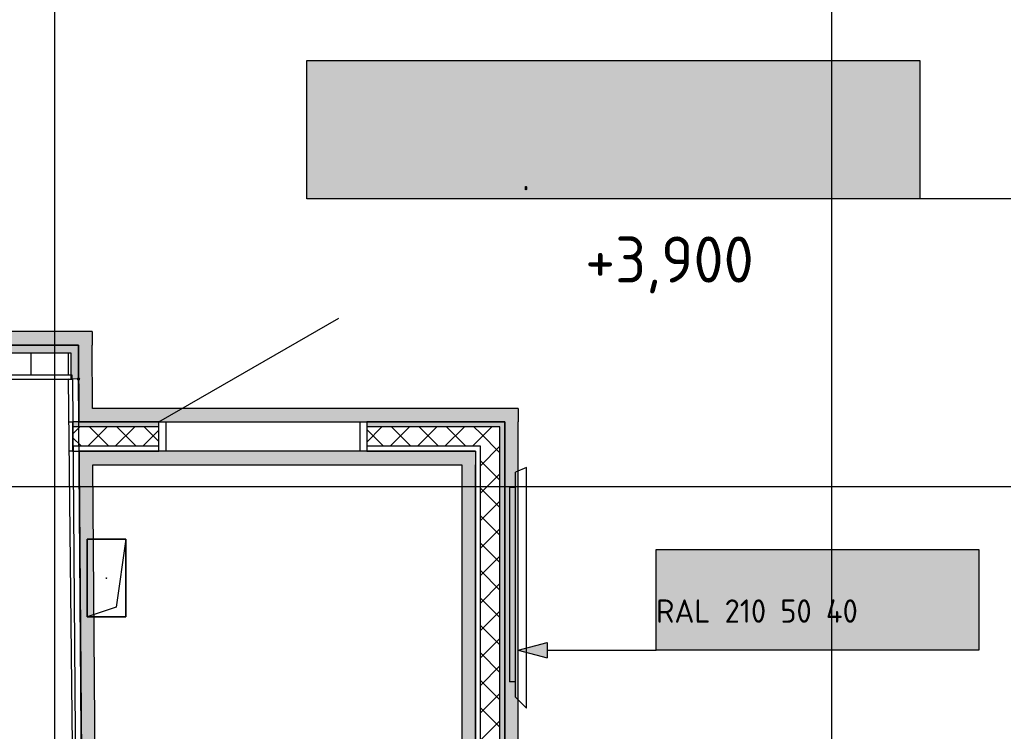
# Model space of a CAD drawing. Header units: millimetres. Extents: x 0 to 1189, y 0 to 841.
# Drawn here: x 720.4 to 771, y 358.3 to 394.9 of the extents above; entities that cross this region are included whole.
import ezdxf

# ---------------------------------------------------------------- set-up
doc = ezdxf.new("R2010")
doc.units = ezdxf.units.MM

msp = doc.modelspace()

# ---------------------------------------------------------------- hatches: boundary and pattern name
at = {"true_color": 0xffffff}
h = msp.add_hatch(color=7, dxfattribs=at)
h.dxf.hatch_style = 2
h.paths.add_polyline_path([(735.148123, 392.803371), (766.691171, 392.803371), (766.691171, 385.68536), (735.148123, 385.68536)])
at = {"true_color": 0x0077b0}
h = msp.add_hatch(color=144, dxfattribs=at)
h.dxf.hatch_style = 2
h.paths.add_polyline_path([(760.934929, 392.820722), (761.945307, 392.820722), (762.019032, 392.79516), (762.043975, 392.718747), (762.043975, 390.901391), (762.019032, 390.826632), (761.945307, 390.802723), (761.868895, 390.826632), (761.843332, 390.901391), (761.843332, 392.617324), (761.036353, 392.617324), (761.036353, 390.901391), (761.011066, 390.826632), (760.934929, 390.802723), (760.858793, 390.826632), (760.833506, 390.901391), (760.833506, 392.718747), (760.858793, 392.79516)])
h = msp.add_hatch(color=144, dxfattribs=at)
h.dxf.hatch_style = 2
h.paths.add_polyline_path([(762.44881, 390.901391), (762.44881, 392.718747), (762.474097, 392.79516), (762.550234, 392.820722), (762.62637, 392.79516), (762.651657, 392.718747), (762.651657, 392.013192), (763.458637, 392.013192), (763.458637, 392.718747), (763.484199, 392.79516), (763.560611, 392.820722), (763.634336, 392.79516), (763.659279, 392.718747), (763.659279, 390.901391), (763.634336, 390.826632), (763.560611, 390.802723), (763.484199, 390.826632), (763.458637, 390.901391), (763.458637, 391.810345), (762.651657, 391.810345), (762.651657, 390.901391), (762.62637, 390.826632), (762.550234, 390.802723), (762.474097, 390.826632)])
h = msp.add_hatch(color=144, dxfattribs=at)
h.dxf.hatch_style = 2
h.paths.add_polyline_path([(766.271595, 392.622836), (765.687307, 392.622836), (765.687307, 392.510388), (765.662709, 392.436387), (765.591396, 392.411169), (765.512848, 392.436732), (765.487216, 392.513144), (765.489972, 392.724811), (765.515259, 392.800947), (765.591396, 392.826234), (766.398926, 392.826234), (766.472789, 392.801292), (766.50035, 392.727567), (766.494838, 392.702211), (766.091348, 390.884303), (766.059033, 390.825874), (765.994885, 390.805479), (765.918955, 390.830973), (765.893462, 390.906903), (765.893462, 390.929503)])
h = msp.add_hatch(color=144, dxfattribs=at)
h.dxf.hatch_style = 2
h.paths.add_polyline_path([(764.972517, 391.30488), (764.165538, 391.30488), (764.089402, 391.330443), (764.064115, 391.406855), (764.089402, 391.482992), (764.165538, 391.508279), (764.972517, 391.508279), (765.048654, 391.482992), (765.073941, 391.406855), (765.048654, 391.330443)])
h = msp.add_hatch(color=144, dxfattribs=at)
h.paths.add_polyline_path([(753.877487, 389.827838), (753.877487, 388.616818), (753.847997, 388.460135), (753.758976, 388.329084), (753.628269, 388.241647), (753.473997, 388.213329), (753.27115, 388.213329), (753.114812, 388.241647), (752.986172, 388.329084), (752.897151, 388.460135), (752.867661, 388.616818), (752.867661, 389.22095), (752.897151, 389.377633), (752.986172, 389.508684), (753.115845, 389.595087), (753.27115, 389.62444), (753.67464, 389.62444), (753.67464, 389.827838), (753.660101, 389.905973), (753.617865, 389.971705), (753.552546, 390.01346), (753.473997, 390.027929), (753.169175, 390.027929), (753.095657, 390.053423), (753.070508, 390.129353), (753.095657, 390.205765), (753.169175, 390.231328), (753.473997, 390.231328), (753.630336, 390.201631), (753.758976, 390.112816), (753.847997, 389.98397)])
h.paths.add_polyline_path([(753.67464, 388.616818), (753.67464, 389.421041), (753.27115, 389.421041), (753.192602, 389.406779), (753.127283, 389.364817), (753.085046, 389.299085), (753.070508, 389.22095), (753.070508, 388.616818), (753.085391, 388.539717), (753.130039, 388.472951), (753.195014, 388.428578), (753.27115, 388.413971), (753.473997, 388.413971), (753.551167, 388.428578), (753.615108, 388.472951), (753.659757, 388.538683)])
h = msp.add_hatch(color=144, dxfattribs=at)
h.paths.add_polyline_path([(742.393772, 388.715486), (742.393772, 389.119526), (742.402806, 389.221165), (742.430083, 389.314588), (742.47586, 389.400052), (742.540395, 389.477816), (742.618159, 389.542352), (742.703623, 389.588128), (742.797046, 389.615405), (742.898685, 389.62444), (743.093746, 389.588473), (743.256975, 389.480573), (743.32151, 389.402765), (743.367287, 389.316999), (743.394563, 389.222759), (743.403598, 389.119526), (743.403598, 388.715486), (743.394133, 388.61544), (743.365909, 388.522836), (743.319185, 388.437673), (743.254219, 388.359952), (743.17766, 388.295417), (743.092368, 388.24964), (742.999118, 388.222363), (742.898685, 388.213329), (742.797046, 388.222363), (742.703623, 388.24964), (742.618159, 388.295417), (742.540395, 388.359952), (742.47586, 388.437673), (742.430083, 388.522836), (742.402806, 388.61544)])
h.paths.add_polyline_path([(743.200751, 388.718242), (743.200751, 389.122283), (743.179253, 389.237762), (743.113108, 389.336705), (743.015611, 389.402369), (742.898685, 389.423797), (742.781758, 389.402369), (742.684262, 389.336705), (742.618116, 389.237762), (742.596619, 389.122283), (742.596619, 388.718242), (742.618116, 388.600695), (742.684262, 388.503819), (742.781758, 388.436777), (742.898685, 388.413971), (743.015611, 388.436777), (743.113108, 388.503819), (743.179253, 388.601729)])
h = msp.add_hatch(color=144, dxfattribs=at)
h.dxf.hatch_style = 2
h.paths.add_polyline_path([(743.909498, 389.62444), (744.817901, 389.62444), (744.973275, 389.595087), (745.10343, 389.508684), (745.192245, 389.377633), (745.221942, 389.22095), (745.221942, 388.311996), (745.196379, 388.237238), (745.119967, 388.213329), (745.04383, 388.237238), (745.018543, 388.311996), (745.018543, 389.22095), (745.004074, 389.299085), (744.962319, 389.364817), (744.896518, 389.407812), (744.817901, 389.421041), (744.615054, 389.421041), (744.615054, 388.311996), (744.58956, 388.237238), (744.51363, 388.213329), (744.439629, 388.237238), (744.414411, 388.311996), (744.414411, 389.421041), (744.010922, 389.421041), (744.010922, 388.311996), (743.985635, 388.237238), (743.909498, 388.213329), (743.833362, 388.237238), (743.808075, 388.311996), (743.808075, 389.525772), (743.833362, 389.599497)])
h = msp.add_hatch(color=144, dxfattribs=at)
h.dxf.hatch_style = 2
h.paths.add_polyline_path([(746.317657, 388.311996), (746.317657, 389.525772), (746.342944, 389.599497), (746.41908, 389.62444), (746.923994, 389.62444), (747.078265, 389.595087), (747.208972, 389.508684), (747.297993, 389.377633), (747.327483, 389.22095), (747.327483, 388.311996), (747.302196, 388.237238), (747.226059, 388.213329), (747.149923, 388.237238), (747.124636, 388.311996), (747.124636, 389.22095), (747.110098, 389.299085), (747.067861, 389.364817), (747.002542, 389.407812), (746.923994, 389.421041), (746.520504, 389.421041), (746.520504, 388.311996), (746.495217, 388.237238), (746.41908, 388.213329), (746.342944, 388.237238)])
h = msp.add_hatch(color=144, dxfattribs=at)
h.paths.add_polyline_path([(747.73196, 388.715486), (747.73196, 389.119526), (747.740994, 389.221165), (747.768271, 389.314588), (747.814048, 389.400052), (747.878583, 389.477816), (747.956347, 389.542352), (748.041812, 389.588128), (748.135234, 389.615405), (748.236873, 389.62444), (748.431934, 389.588473), (748.595163, 389.480573), (748.659698, 389.402765), (748.705475, 389.316999), (748.732751, 389.222759), (748.741786, 389.119526), (748.741786, 388.715486), (748.732321, 388.61544), (748.704097, 388.522836), (748.657373, 388.437673), (748.592407, 388.359952), (748.515848, 388.295417), (748.430556, 388.24964), (748.337306, 388.222363), (748.236873, 388.213329), (748.135234, 388.222363), (748.041812, 388.24964), (747.956347, 388.295417), (747.878583, 388.359952), (747.814048, 388.437673), (747.768271, 388.522836), (747.740994, 388.61544)])
h.paths.add_polyline_path([(748.538939, 388.718242), (748.538939, 389.122283), (748.517441, 389.237762), (748.451296, 389.336705), (748.353799, 389.402369), (748.236873, 389.423797), (748.119946, 389.402369), (748.02245, 389.336705), (747.956304, 389.237762), (747.934807, 389.122283), (747.934807, 388.718242), (747.956304, 388.600695), (748.02245, 388.503819), (748.119946, 388.436777), (748.236873, 388.413971), (748.353799, 388.436777), (748.451296, 388.503819), (748.517441, 388.601729)])
h = msp.add_hatch(color=144, dxfattribs=at)
h.dxf.hatch_style = 2
h.paths.add_polyline_path([(749.651176, 389.62444), (750.054665, 389.62444), (750.130802, 389.599497), (750.156089, 389.525772), (750.156089, 388.311996), (750.130802, 388.237238), (750.054665, 388.213329), (749.978529, 388.237238), (749.953242, 388.311996), (749.953242, 389.421041), (749.721731, 389.421041), (749.340842, 388.281128), (749.306873, 388.230278), (749.247686, 388.213329), (749.17155, 388.238616), (749.146263, 388.314752), (749.151775, 388.346171), (749.549752, 389.54286), (749.589922, 389.604734)])
h = msp.add_hatch(color=144, dxfattribs=at)
h.paths.add_polyline_path([(751.367545, 389.421041), (750.964055, 389.421041), (750.885507, 389.406779), (750.820188, 389.364817), (750.777951, 389.299085), (750.763413, 389.22095), (750.763413, 388.616818), (750.778296, 388.539717), (750.822944, 388.472951), (750.887919, 388.428578), (750.964055, 388.413971), (751.166902, 388.413971), (751.244073, 388.428578), (751.308014, 388.472951), (751.352662, 388.538683), (751.367545, 388.616818)])
h.paths.add_polyline_path([(751.771034, 388.311996), (751.746092, 388.237238), (751.672367, 388.213329), (751.542762, 388.23896), (751.440856, 388.317508), (751.315662, 388.23896), (751.166902, 388.213329), (750.964055, 388.213329), (750.807717, 388.241647), (750.679077, 388.329084), (750.590056, 388.459102), (750.560566, 388.616818), (750.560566, 389.22095), (750.590056, 389.377633), (750.679077, 389.508684), (750.807717, 389.595087), (750.964055, 389.62444), (751.468968, 389.62444), (751.545105, 389.599497), (751.570392, 389.525772), (751.570392, 388.515395), (751.595955, 388.439258), (751.672367, 388.413971), (751.746092, 388.388408)])
h = msp.add_hatch(color=144, dxfattribs=at)
h.paths.add_polyline_path([(754.281964, 388.715486), (754.281964, 389.119526), (754.290998, 389.221165), (754.318275, 389.314588), (754.364052, 389.400052), (754.428587, 389.477816), (754.506351, 389.542352), (754.591815, 389.588128), (754.685238, 389.615405), (754.786877, 389.62444), (754.981938, 389.588473), (755.145167, 389.480573), (755.209702, 389.402765), (755.255479, 389.316999), (755.282755, 389.222759), (755.29179, 389.119526), (755.29179, 388.715486), (755.282325, 388.61544), (755.254101, 388.522836), (755.207376, 388.437673), (755.142411, 388.359952), (755.065852, 388.295417), (754.98056, 388.24964), (754.88731, 388.222363), (754.786877, 388.213329), (754.685238, 388.222363), (754.591815, 388.24964), (754.506351, 388.295417), (754.428587, 388.359952), (754.364052, 388.437673), (754.318275, 388.522836), (754.290998, 388.61544)])
h.paths.add_polyline_path([(755.088943, 388.718242), (755.088943, 389.122283), (755.067445, 389.237762), (755.001299, 389.336705), (754.903803, 389.402369), (754.786877, 389.423797), (754.66995, 389.402369), (754.572454, 389.336705), (754.506308, 389.237762), (754.484811, 389.122283), (754.484811, 388.718242), (754.506308, 388.600695), (754.572454, 388.503819), (754.66995, 388.436777), (754.786877, 388.413971), (754.903803, 388.436777), (755.001299, 388.503819), (755.067445, 388.601729)])
h = msp.add_hatch(color=144, dxfattribs=at)
h.dxf.hatch_style = 2
h.paths.add_polyline_path([(756.387515, 388.311996), (756.387515, 389.525772), (756.412802, 389.599497), (756.488939, 389.62444), (756.993852, 389.62444), (757.148124, 389.595087), (757.278831, 389.508684), (757.367852, 389.377633), (757.397342, 389.22095), (757.397342, 388.311996), (757.372055, 388.237238), (757.295918, 388.213329), (757.219782, 388.237238), (757.194495, 388.311996), (757.194495, 389.22095), (757.179956, 389.299085), (757.137719, 389.364817), (757.0724, 389.407812), (756.993852, 389.421041), (756.590363, 389.421041), (756.590363, 388.311996), (756.565076, 388.237238), (756.488939, 388.213329), (756.412802, 388.237238)])
h = msp.add_hatch(color=144, dxfattribs=at)
h.paths.add_polyline_path([(757.801818, 388.715486), (757.801818, 389.119526), (757.810853, 389.221165), (757.83813, 389.314588), (757.883906, 389.400052), (757.948442, 389.477816), (758.026206, 389.542352), (758.11167, 389.588128), (758.205093, 389.615405), (758.306732, 389.62444), (758.501793, 389.588473), (758.665022, 389.480573), (758.729557, 389.402765), (758.775334, 389.316999), (758.80261, 389.222759), (758.811645, 389.119526), (758.811645, 388.715486), (758.802179, 388.61544), (758.773955, 388.522836), (758.727231, 388.437673), (758.662265, 388.359952), (758.585707, 388.295417), (758.500415, 388.24964), (758.407165, 388.222363), (758.306732, 388.213329), (758.205093, 388.222363), (758.11167, 388.24964), (758.026206, 388.295417), (757.948442, 388.359952), (757.883906, 388.437673), (757.83813, 388.522836), (757.810853, 388.61544)])
h.paths.add_polyline_path([(758.608798, 388.718242), (758.608798, 389.122283), (758.5873, 389.237762), (758.521154, 389.336705), (758.423658, 389.402369), (758.306732, 389.423797), (758.189805, 389.402369), (758.092309, 389.336705), (758.026163, 389.237762), (758.004666, 389.122283), (758.004666, 388.718242), (758.026163, 388.600695), (758.092309, 388.503819), (758.189805, 388.436777), (758.306732, 388.413971), (758.423658, 388.436777), (758.521154, 388.503819), (758.5873, 388.601729)])
h = msp.add_hatch(color=144, dxfattribs=at)
h.dxf.hatch_style = 2
h.paths.add_polyline_path([(759.317545, 389.62444), (760.225948, 389.62444), (760.381322, 389.595087), (760.511477, 389.508684), (760.600292, 389.377633), (760.629989, 389.22095), (760.629989, 388.311996), (760.604426, 388.237238), (760.528014, 388.213329), (760.451877, 388.237238), (760.42659, 388.311996), (760.42659, 389.22095), (760.412121, 389.299085), (760.370366, 389.364817), (760.304565, 389.407812), (760.225948, 389.421041), (760.023101, 389.421041), (760.023101, 388.311996), (759.997607, 388.237238), (759.921677, 388.213329), (759.847676, 388.237238), (759.822458, 388.311996), (759.822458, 389.421041), (759.418969, 389.421041), (759.418969, 388.311996), (759.393682, 388.237238), (759.317545, 388.213329), (759.241408, 388.237238), (759.216121, 388.311996), (759.216121, 389.525772), (759.241408, 389.599497)])
h = msp.add_hatch(color=144, dxfattribs=at)
h.paths.add_polyline_path([(761.03419, 388.715486), (761.03419, 389.119526), (761.043225, 389.221165), (761.070501, 389.314588), (761.116278, 389.400052), (761.180813, 389.477816), (761.258578, 389.542352), (761.344042, 389.588128), (761.437464, 389.615405), (761.539103, 389.62444), (761.734165, 389.588473), (761.897393, 389.480573), (761.961929, 389.402765), (762.007705, 389.316999), (762.034982, 389.222759), (762.044017, 389.119526), (762.044017, 388.715486), (762.034551, 388.61544), (762.006327, 388.522836), (761.959603, 388.437673), (761.894637, 388.359952), (761.818079, 388.295417), (761.732787, 388.24964), (761.639537, 388.222363), (761.539103, 388.213329), (761.437464, 388.222363), (761.344042, 388.24964), (761.258578, 388.295417), (761.180813, 388.359952), (761.116278, 388.437673), (761.070501, 388.522836), (761.043225, 388.61544)])
h.paths.add_polyline_path([(761.841169, 388.718242), (761.841169, 389.122283), (761.819672, 389.237762), (761.753526, 389.336705), (761.65603, 389.402369), (761.539103, 389.423797), (761.422177, 389.402369), (761.324681, 389.336705), (761.258535, 389.237762), (761.237037, 389.122283), (761.237037, 388.718242), (761.258535, 388.600695), (761.324681, 388.503819), (761.422177, 388.436777), (761.539103, 388.413971), (761.65603, 388.436777), (761.753526, 388.503819), (761.819672, 388.601729)])
h = msp.add_hatch(color=144, dxfattribs=at)
h.dxf.hatch_style = 2
h.paths.add_polyline_path([(762.953406, 389.62444), (763.356896, 389.62444), (763.433033, 389.599497), (763.45832, 389.525772), (763.45832, 388.311996), (763.433033, 388.237238), (763.356896, 388.213329), (763.280759, 388.237238), (763.255472, 388.311996), (763.255472, 389.421041), (763.023962, 389.421041), (762.643072, 388.281128), (762.609104, 388.230278), (762.549917, 388.213329), (762.47378, 388.238616), (762.448493, 388.314752), (762.454005, 388.346171), (762.851983, 389.54286), (762.892153, 389.604734)])
h = msp.add_hatch(color=144, dxfattribs=at)
h.dxf.hatch_style = 2
h.paths.add_polyline_path([(764.065643, 388.961328), (764.700643, 389.596328), (764.731787, 389.617825), (764.771199, 389.62444), (764.847336, 389.599497), (764.872623, 389.525772), (764.841754, 389.455217), (764.398577, 389.009283), (764.85333, 388.371527), (764.872623, 388.311996), (764.847336, 388.237238), (764.771199, 388.213329), (764.722623, 388.224008), (764.686863, 388.255772), (764.251954, 388.865416), (764.065643, 388.676349), (764.065643, 388.311996), (764.040356, 388.237238), (763.96422, 388.213329), (763.888083, 388.237238), (763.862796, 388.311996), (763.862796, 389.525772), (763.888083, 389.599497), (763.96422, 389.62444), (764.040356, 389.599497), (764.065643, 389.525772)])
h = msp.add_hatch(color=144, dxfattribs=at)
h.paths.add_polyline_path([(766.084078, 389.421041), (765.680589, 389.421041), (765.60204, 389.406779), (765.536721, 389.364817), (765.494485, 389.299085), (765.479946, 389.22095), (765.479946, 388.616818), (765.494829, 388.539717), (765.539478, 388.472951), (765.604452, 388.428578), (765.680589, 388.413971), (765.883436, 388.413971), (765.960606, 388.428578), (766.024547, 388.472951), (766.069195, 388.538683), (766.084078, 388.616818)])
h.paths.add_polyline_path([(766.487568, 388.311996), (766.462625, 388.237238), (766.3889, 388.213329), (766.259296, 388.23896), (766.15739, 388.317508), (766.032195, 388.23896), (765.883436, 388.213329), (765.680589, 388.213329), (765.52425, 388.241647), (765.39561, 388.329084), (765.306589, 388.459102), (765.277099, 388.616818), (765.277099, 389.22095), (765.306589, 389.377633), (765.39561, 389.508684), (765.52425, 389.595087), (765.680589, 389.62444), (766.185502, 389.62444), (766.261638, 389.599497), (766.286925, 389.525772), (766.286925, 388.515395), (766.312488, 388.439258), (766.3889, 388.413971), (766.462625, 388.388408)])
h = msp.add_hatch(color=144, dxfattribs=at)
h.paths.add_polyline_path([(738.633238, 387.10935), (738.725084, 387.164472), (738.809075, 387.183213), (738.85462, 387.197062), (738.895616, 387.23613), (738.926071, 387.285739), (738.935855, 387.335348), (738.924762, 387.394328), (738.891758, 387.443387), (738.842493, 387.47577), (738.783719, 387.48583), (738.724946, 387.474944), (738.675681, 387.443387), (738.644124, 387.394328), (738.633238, 387.335348)])
h.paths.add_polyline_path([(739.010269, 387.153447), (739.103907, 387.096328), (739.177287, 387.01399), (739.222969, 386.91422), (739.238472, 386.806182), (739.238472, 386.501911), (739.210222, 386.356321), (739.126575, 386.235123), (739.004963, 386.152096), (738.859787, 386.12488), (738.713508, 386.152096), (738.590794, 386.235123), (738.50825, 386.357148), (738.481102, 386.501911), (738.481102, 387.335348), (738.503151, 387.453102), (738.569848, 387.551425), (738.667069, 387.616468), (738.783719, 387.638517), (738.90099, 387.616193), (738.999245, 387.54922), (739.064288, 387.452826), (739.086337, 387.335348), (739.06732, 387.232616)])
h.paths.add_polyline_path([(739.086337, 386.503565), (739.086337, 386.806182), (739.070076, 386.893274), (739.020742, 386.967137), (738.947293, 387.016677), (738.859787, 387.032731), (738.772282, 387.016677), (738.698832, 386.967137), (738.649499, 386.893274), (738.633238, 386.806182), (738.633238, 386.503565), (738.649499, 386.415301), (738.698832, 386.343161), (738.772282, 386.292518), (738.859787, 386.275361), (738.947293, 386.292518), (739.020742, 386.343161), (739.070076, 386.416128)])
h = msp.add_hatch(color=144, dxfattribs=at)
h.paths.add_polyline_path([(753.445618, 387.10935), (753.537465, 387.164472), (753.621456, 387.183213), (753.667, 387.197062), (753.707997, 387.23613), (753.738451, 387.285739), (753.748235, 387.335348), (753.737142, 387.394328), (753.704138, 387.443387), (753.654873, 387.47577), (753.5961, 387.48583), (753.537327, 387.474944), (753.488062, 387.443387), (753.456505, 387.394328), (753.445618, 387.335348)])
h.paths.add_polyline_path([(753.82265, 387.153447), (753.916287, 387.096328), (753.989668, 387.01399), (754.03535, 386.91422), (754.050853, 386.806182), (754.050853, 386.501911), (754.022603, 386.356321), (753.938956, 386.235123), (753.817344, 386.152096), (753.672168, 386.12488), (753.525889, 386.152096), (753.403175, 386.235123), (753.32063, 386.357148), (753.293483, 386.501911), (753.293483, 387.335348), (753.315531, 387.453102), (753.382229, 387.551425), (753.479449, 387.616468), (753.5961, 387.638517), (753.713371, 387.616193), (753.811625, 387.54922), (753.876669, 387.452826), (753.898717, 387.335348), (753.8797, 387.232616)])
h.paths.add_polyline_path([(753.898717, 386.503565), (753.898717, 386.806182), (753.882456, 386.893274), (753.833123, 386.967137), (753.759673, 387.016677), (753.672168, 387.032731), (753.584662, 387.016677), (753.511213, 386.967137), (753.461879, 386.893274), (753.445618, 386.806182), (753.445618, 386.503565), (753.461879, 386.415301), (753.511213, 386.343161), (753.584662, 386.292518), (753.672168, 386.275361), (753.759673, 386.292518), (753.833123, 386.343161), (753.882456, 386.416128)])
h = msp.add_hatch(color=144, dxfattribs=at)
h.dxf.hatch_style = 2
h.paths.add_polyline_path([(735.298624, 386.198742), (735.298624, 387.10935), (735.31764, 387.164472), (735.374691, 387.183213), (735.753376, 387.183213), (735.8692, 387.161233), (735.967248, 387.096672), (736.033945, 386.997936), (736.055993, 386.880596), (736.055993, 386.198742), (736.036976, 386.142794), (735.979926, 386.12488), (735.922875, 386.142794), (735.903858, 386.198742), (735.903858, 386.880596), (735.892971, 386.939369), (735.861414, 386.988634), (735.812149, 387.020811), (735.753376, 387.031078), (735.450759, 387.031078), (735.450759, 386.198742), (735.431742, 386.142794), (735.374691, 386.12488), (735.31764, 386.142794)])
h = msp.add_hatch(color=144, dxfattribs=at)
h.paths.add_polyline_path([(736.35945, 387.10935), (736.378467, 387.164472), (736.435517, 387.183213), (736.814202, 387.183213), (736.931473, 387.161233), (737.028074, 387.096672), (737.094771, 386.997936), (737.11682, 386.880596), (737.11682, 386.427497), (737.094771, 386.310157), (737.028074, 386.21142), (736.931473, 386.146033), (736.814202, 386.12488), (736.511585, 386.12488), (736.511585, 385.74399), (736.492568, 385.688386), (736.435517, 385.669576), (736.378467, 385.688386), (736.35945, 385.74399)])
h.paths.add_polyline_path([(736.511585, 387.031078), (736.511585, 386.275361), (736.814202, 386.275361), (736.871873, 386.286455), (736.920036, 386.319459), (736.953522, 386.368723), (736.964684, 386.427497), (736.964684, 386.880596), (736.953798, 386.939369), (736.922241, 386.988634), (736.872976, 387.020811), (736.814202, 387.031078)])
h = msp.add_hatch(color=144, dxfattribs=at)
h.dxf.hatch_style = 2
h.paths.add_polyline_path([(738.177646, 387.10935), (738.177646, 386.198742), (738.158629, 386.142794), (738.101578, 386.12488), (737.722893, 386.12488), (737.605622, 386.146033), (737.509022, 386.21142), (737.442325, 386.30933), (737.420276, 386.427497), (737.420276, 387.10935), (737.439293, 387.164472), (737.496344, 387.183213), (737.553395, 387.164472), (737.572411, 387.10935), (737.572411, 386.427497), (737.583574, 386.36955), (737.61706, 386.319459), (737.666049, 386.286455), (737.722893, 386.275361), (738.02551, 386.275361), (738.02551, 387.10935), (738.044527, 387.164472), (738.101578, 387.183213), (738.158629, 387.164472)])
h = msp.add_hatch(color=144, dxfattribs=at)
h.paths.add_polyline_path([(739.81037, 386.580183), (739.704675, 386.612223), (739.617996, 386.679402), (739.560945, 386.772144), (739.541928, 386.880596), (739.563977, 386.997936), (739.630674, 387.096672), (739.727275, 387.161233), (739.844546, 387.183213), (740.223231, 387.183213), (740.280281, 387.164472), (740.299298, 387.10935), (740.299298, 386.198742), (740.280281, 386.142794), (740.223231, 386.12488), (740.16618, 386.142794), (740.147163, 386.198742), (740.147163, 386.577979), (739.994476, 386.577979), (739.679181, 386.154645), (739.651896, 386.131701), (739.617996, 386.12488), (739.560945, 386.142794), (739.541928, 386.198742), (739.556811, 386.245596)])
h.paths.add_polyline_path([(739.694064, 386.880596), (739.705226, 386.822649), (739.738712, 386.772558), (739.787702, 386.739071), (739.844546, 386.727909), (740.147163, 386.727909), (740.147163, 387.031078), (739.844546, 387.031078), (739.785772, 387.020191), (739.736507, 386.988634), (739.70495, 386.939369)])
h = msp.add_hatch(color=144, dxfattribs=at)
h.dxf.hatch_style = 2
h.paths.add_polyline_path([(741.131921, 386.427497), (741.122137, 386.49068), (741.091683, 386.53774), (741.002386, 386.577979), (740.905372, 386.577979), (740.852455, 386.60113), (740.829304, 386.654046), (740.852455, 386.709168), (740.926318, 386.732319), (740.949469, 386.732319), (740.974825, 386.730114), (741.042142, 386.741276), (741.091683, 386.774762), (741.122137, 386.822098), (741.131921, 386.880596), (741.121862, 386.939369), (741.089478, 386.988634), (741.040213, 387.020811), (740.98144, 387.031078), (740.905372, 387.031078), (740.835161, 387.021293), (740.75048, 386.992492), (740.681234, 386.963967), (740.65953, 386.954459), (740.619291, 386.982019), (740.602755, 387.034936), (740.634036, 387.092056), (740.727329, 387.142974), (740.822759, 387.173429), (740.905372, 387.183213), (740.98144, 387.183213), (741.098986, 387.161233), (741.197516, 387.096672), (741.262077, 386.997936), (741.284057, 386.880596), (741.258494, 386.744377), (741.180428, 386.654046), (741.258494, 386.563716), (741.284057, 386.427497), (741.262077, 386.310157), (741.197516, 386.21142), (741.098986, 386.146033), (740.98144, 386.12488), (740.905372, 386.12488), (740.820829, 386.134388), (740.725125, 386.162913), (740.63314, 386.214108), (740.602755, 386.273157), (740.619291, 386.326073), (740.661735, 386.353634), (740.685919, 386.344126), (740.752685, 386.3156), (740.835436, 386.285145), (740.905372, 386.275361), (740.98144, 386.275361), (741.040213, 386.286455), (741.089478, 386.319459), (741.121035, 386.368723)])
h = msp.add_hatch(color=144, dxfattribs=at)
h.dxf.hatch_style = 2
h.paths.add_polyline_path([(741.739481, 386.686017), (742.215731, 387.162267), (742.268648, 387.183213), (742.325698, 387.164472), (742.344715, 387.10935), (742.321564, 387.056433), (741.989181, 386.721846), (742.329832, 386.243391), (742.344715, 386.198742), (742.325698, 386.142794), (742.268648, 386.12488), (742.205258, 386.15685), (741.87949, 386.613808), (741.739481, 386.472145), (741.739481, 386.198742), (741.720464, 386.142794), (741.663413, 386.12488), (741.606362, 386.142794), (741.587345, 386.198742), (741.587345, 387.10935), (741.606362, 387.164472), (741.663413, 387.183213), (741.720464, 387.164472), (741.739481, 387.10935)])
h = msp.add_hatch(color=144, dxfattribs=at)
h.dxf.hatch_style = 2
h.paths.add_polyline_path([(743.253406, 385.970539), (743.253406, 386.12488), (742.950789, 386.12488), (742.833518, 386.146033), (742.736917, 386.21142), (742.67022, 386.310157), (742.648172, 386.427497), (742.648172, 387.10935), (742.667189, 387.164472), (742.724239, 387.183213), (742.78129, 387.164472), (742.800307, 387.10935), (742.800307, 386.427497), (742.811469, 386.36955), (742.844956, 386.319459), (742.893945, 386.286455), (742.950789, 386.275361), (743.253406, 386.275361), (743.253406, 387.10935), (743.272423, 387.164472), (743.329474, 387.183213), (743.386525, 387.164472), (743.405541, 387.10935), (743.405541, 385.972744), (743.383768, 385.854991), (743.319001, 385.756668), (743.2224, 385.691624), (743.105129, 385.669576), (742.800307, 385.669576), (742.743256, 385.688662), (742.724239, 385.746195), (742.74739, 385.799111), (742.800307, 385.822262), (743.102924, 385.822262), (743.161698, 385.832322), (743.210963, 385.864706), (743.24252, 385.912042)])
h = msp.add_hatch(color=144, dxfattribs=at)
h.dxf.hatch_style = 2
h.paths.add_polyline_path([(744.378173, 386.880596), (744.378173, 386.427497), (744.389335, 386.36955), (744.422821, 386.319459), (744.47181, 386.286455), (744.528654, 386.275361), (744.755204, 386.275361), (744.812255, 386.256276), (744.831272, 386.198742), (744.812255, 386.142794), (744.755204, 386.12488), (744.528654, 386.12488), (744.411383, 386.146033), (744.314783, 386.21142), (744.248086, 386.30933), (744.226037, 386.427497), (744.226037, 386.880596), (744.248086, 386.997936), (744.314783, 387.096672), (744.411383, 387.161233), (744.528654, 387.183213), (744.755204, 387.183213), (744.812255, 387.164196), (744.831272, 387.107145), (744.812255, 387.050094), (744.755204, 387.031078), (744.528654, 387.031078), (744.469881, 387.020191), (744.420616, 386.988634), (744.389059, 386.939369)])
h = msp.add_hatch(color=144, dxfattribs=at)
h.dxf.hatch_style = 2
h.paths.add_polyline_path([(745.589145, 386.501911), (745.286528, 386.891069), (745.286528, 386.198742), (745.267511, 386.142794), (745.21046, 386.12488), (745.153409, 386.142794), (745.134393, 386.198742), (745.134393, 387.10935), (745.153409, 387.164472), (745.21046, 387.183213), (745.248494, 387.171844), (745.286528, 387.136911), (745.589145, 386.747202), (745.891762, 387.136911), (745.930072, 387.171844), (745.968381, 387.183213), (746.023503, 387.164472), (746.042244, 387.10935), (746.042244, 386.198742), (746.023503, 386.142794), (745.968381, 386.12488), (745.910848, 386.142794), (745.891762, 386.198742), (745.891762, 386.891069)])
h = msp.add_hatch(color=144, dxfattribs=at)
h.dxf.hatch_style = 2
h.paths.add_polyline_path([(747.472584, 386.880596), (747.472584, 386.427497), (747.483746, 386.36955), (747.517232, 386.319459), (747.566221, 386.286455), (747.623066, 386.275361), (747.849615, 386.275361), (747.906666, 386.256276), (747.925683, 386.198742), (747.906666, 386.142794), (747.849615, 386.12488), (747.623066, 386.12488), (747.505794, 386.146033), (747.409194, 386.21142), (747.342497, 386.30933), (747.320448, 386.427497), (747.320448, 386.880596), (747.342497, 386.997936), (747.409194, 387.096672), (747.505794, 387.161233), (747.623066, 387.183213), (747.849615, 387.183213), (747.906666, 387.164196), (747.925683, 387.107145), (747.906666, 387.050094), (747.849615, 387.031078), (747.623066, 387.031078), (747.564292, 387.020191), (747.515027, 386.988634), (747.48347, 386.939369)])
h = msp.add_hatch(color=144, dxfattribs=at)
h.dxf.hatch_style = 2
h.paths.add_polyline_path([(748.698439, 386.654046), (748.973495, 386.241186), (748.986173, 386.198742), (748.967156, 386.142794), (748.910106, 386.12488), (748.846716, 386.15685), (748.607489, 386.516242), (748.368261, 386.15685), (748.304871, 386.12488), (748.251955, 386.145826), (748.228804, 386.198742), (748.241482, 386.241186), (748.516538, 386.654046), (748.241482, 387.064702), (748.228804, 387.10935), (748.247821, 387.164472), (748.304871, 387.183213), (748.368261, 387.151242), (748.607489, 386.79185), (748.846716, 387.151242), (748.910106, 387.183213), (748.967156, 387.165298), (748.986173, 387.10935), (748.973495, 387.064702)])
h = msp.add_hatch(color=144, dxfattribs=at)
h.paths.add_polyline_path([(749.668315, 387.032731), (749.580809, 387.016677), (749.50736, 386.967137), (749.458026, 386.894101), (749.441765, 386.806182), (749.441765, 386.730114), (749.894864, 386.730114), (749.894864, 386.806182), (749.878603, 386.894101), (749.82927, 386.967137), (749.75582, 387.016677)])
h.paths.add_polyline_path([(749.441765, 386.577979), (749.441765, 386.427497), (749.452927, 386.36955), (749.486414, 386.319459), (749.535403, 386.286455), (749.592247, 386.275361), (749.970932, 386.275361), (750.027983, 386.256276), (750.047, 386.198742), (750.027983, 386.142794), (749.970932, 386.12488), (749.592247, 386.12488), (749.474976, 386.146033), (749.378376, 386.21142), (749.311678, 386.30933), (749.28963, 386.427497), (749.28963, 386.804528), (749.316777, 386.950738), (749.399322, 387.07297), (749.522036, 387.155997), (749.668315, 387.183213), (749.814593, 387.156272), (749.937308, 387.075175), (750.019852, 386.952667), (750.047, 386.806182), (750.047, 386.577979)])
h = msp.add_hatch(color=144, dxfattribs=at)
h.dxf.hatch_style = 2
h.paths.add_polyline_path([(750.805209, 386.501911), (750.502591, 386.891069), (750.502591, 386.198742), (750.483575, 386.142794), (750.426524, 386.12488), (750.369473, 386.142794), (750.350456, 386.198742), (750.350456, 387.10935), (750.369473, 387.164472), (750.426524, 387.183213), (750.464558, 387.171844), (750.502591, 387.136911), (750.805209, 386.747202), (751.107826, 387.136911), (751.146135, 387.171844), (751.184445, 387.183213), (751.239566, 387.164472), (751.258308, 387.10935), (751.258308, 386.198742), (751.239566, 386.142794), (751.184445, 386.12488), (751.126912, 386.142794), (751.107826, 386.198742), (751.107826, 386.891069)])
h = msp.add_hatch(color=144, dxfattribs=at)
h.paths.add_polyline_path([(752.16687, 386.427497), (752.144821, 386.310157), (752.079778, 386.21142), (751.981524, 386.146033), (751.864253, 386.12488), (751.637703, 386.12488), (751.580653, 386.142794), (751.561636, 386.198742), (751.561636, 387.10935), (751.580653, 387.164472), (751.637703, 387.183213), (751.694754, 387.164472), (751.713771, 387.10935), (751.713771, 386.730114), (751.864253, 386.730114), (751.981524, 386.708134), (752.079778, 386.643573), (752.144821, 386.545043)])
h.paths.add_polyline_path([(752.016388, 386.427497), (752.005295, 386.48627), (751.972291, 386.535535), (751.923026, 386.567092), (751.864253, 386.577979), (751.713771, 386.577979), (751.713771, 386.275361), (751.864253, 386.275361), (751.923026, 386.286455), (751.972291, 386.319459), (752.005295, 386.368723)])
h.paths.add_polyline_path([(752.319005, 387.10935), (752.338091, 387.164472), (752.395624, 387.183213), (752.450746, 387.164472), (752.469487, 387.10935), (752.469487, 386.198742), (752.450746, 386.142794), (752.395624, 386.12488), (752.338091, 386.142794), (752.319005, 386.198742)])
h = msp.add_hatch(color=144, dxfattribs=at)
h.dxf.hatch_style = 2
h.paths.add_polyline_path([(754.872827, 386.198742), (754.872827, 387.10935), (754.891843, 387.164472), (754.948894, 387.183213), (755.327579, 387.183213), (755.443403, 387.161233), (755.541451, 387.096672), (755.608148, 386.997936), (755.630196, 386.880596), (755.630196, 386.198742), (755.611179, 386.142794), (755.554129, 386.12488), (755.497078, 386.142794), (755.478061, 386.198742), (755.478061, 386.880596), (755.467174, 386.939369), (755.435617, 386.988634), (755.386352, 387.020811), (755.327579, 387.031078), (755.024962, 387.031078), (755.024962, 386.198742), (755.005945, 386.142794), (754.948894, 386.12488), (754.891843, 386.142794)])
h = msp.add_hatch(color=144, dxfattribs=at)
h.paths.add_polyline_path([(755.933653, 387.10935), (755.95267, 387.164472), (756.00972, 387.183213), (756.388405, 387.183213), (756.505676, 387.161233), (756.602277, 387.096672), (756.668974, 386.997936), (756.691023, 386.880596), (756.691023, 386.427497), (756.668974, 386.310157), (756.602277, 386.21142), (756.505676, 386.146033), (756.388405, 386.12488), (756.085788, 386.12488), (756.085788, 385.74399), (756.066771, 385.688386), (756.00972, 385.669576), (755.95267, 385.688386), (755.933653, 385.74399)])
h.paths.add_polyline_path([(756.085788, 387.031078), (756.085788, 386.275361), (756.388405, 386.275361), (756.446076, 386.286455), (756.494239, 386.319459), (756.527725, 386.368723), (756.538887, 386.427497), (756.538887, 386.880596), (756.528001, 386.939369), (756.496444, 386.988634), (756.447179, 387.020811), (756.388405, 387.031078)])
h = msp.add_hatch(color=144, dxfattribs=at)
h.dxf.hatch_style = 2
h.paths.add_polyline_path([(757.751849, 387.10935), (757.751849, 386.198742), (757.732832, 386.142794), (757.675781, 386.12488), (757.297096, 386.12488), (757.179825, 386.146033), (757.083225, 386.21142), (757.016528, 386.30933), (756.994479, 386.427497), (756.994479, 387.10935), (757.013496, 387.164472), (757.070547, 387.183213), (757.127597, 387.164472), (757.146614, 387.10935), (757.146614, 386.427497), (757.157777, 386.36955), (757.191263, 386.319459), (757.240252, 386.286455), (757.297096, 386.275361), (757.599713, 386.275361), (757.599713, 387.10935), (757.61873, 387.164472), (757.675781, 387.183213), (757.732832, 387.164472)])
h = msp.add_hatch(color=144, dxfattribs=at)
h.dxf.hatch_style = 2
h.paths.add_polyline_path([(758.510058, 386.501911), (758.207441, 386.891069), (758.207441, 386.198742), (758.188424, 386.142794), (758.131373, 386.12488), (758.074322, 386.142794), (758.055305, 386.198742), (758.055305, 387.10935), (758.074322, 387.164472), (758.131373, 387.183213), (758.169407, 387.171844), (758.207441, 387.136911), (758.510058, 386.747202), (758.812675, 387.136911), (758.850984, 387.171844), (758.889294, 387.183213), (758.944415, 387.164472), (758.963157, 387.10935), (758.963157, 386.198742), (758.944415, 386.142794), (758.889294, 386.12488), (758.831761, 386.142794), (758.812675, 386.198742), (758.812675, 386.891069)])
h = msp.add_hatch(color=144, dxfattribs=at)
h.paths.add_polyline_path([(759.64517, 387.032731), (759.557664, 387.016677), (759.484215, 386.967137), (759.434881, 386.894101), (759.41862, 386.806182), (759.41862, 386.730114), (759.871719, 386.730114), (759.871719, 386.806182), (759.855458, 386.894101), (759.806125, 386.967137), (759.732675, 387.016677)])
h.paths.add_polyline_path([(759.41862, 386.577979), (759.41862, 386.427497), (759.429782, 386.36955), (759.463269, 386.319459), (759.512258, 386.286455), (759.569102, 386.275361), (759.947787, 386.275361), (760.004838, 386.256276), (760.023855, 386.198742), (760.004838, 386.142794), (759.947787, 386.12488), (759.569102, 386.12488), (759.451831, 386.146033), (759.35523, 386.21142), (759.288533, 386.30933), (759.266485, 386.427497), (759.266485, 386.804528), (759.293632, 386.950738), (759.376177, 387.07297), (759.498891, 387.155997), (759.64517, 387.183213), (759.791448, 387.156272), (759.914163, 387.075175), (759.996707, 386.952667), (760.023855, 386.806182), (760.023855, 386.577979)])
h = msp.add_hatch(color=144, dxfattribs=at)
h.dxf.hatch_style = 2
h.paths.add_polyline_path([(761.084681, 387.10935), (761.084681, 386.198742), (761.065664, 386.142794), (761.008613, 386.12488), (760.951562, 386.142794), (760.932545, 386.198742), (760.932545, 386.577979), (760.629928, 386.577979), (760.514104, 386.599958), (760.416057, 386.664519), (760.34936, 386.761671), (760.327311, 386.876186), (760.327311, 387.10935), (760.346328, 387.164472), (760.403379, 387.183213), (760.460429, 387.164472), (760.479446, 387.10935), (760.479446, 386.882801), (760.490609, 386.824027), (760.524095, 386.774762), (760.573084, 386.741276), (760.629928, 386.730114), (760.932545, 386.730114), (760.932545, 387.10935), (760.951562, 387.164472), (761.008613, 387.183213), (761.065664, 387.164472)])
h = msp.add_hatch(color=144, dxfattribs=at)
h.paths.add_polyline_path([(761.993372, 387.031078), (761.690754, 387.031078), (761.631981, 387.020191), (761.582716, 386.988634), (761.551159, 386.939369), (761.540273, 386.880596), (761.540273, 386.427497), (761.551435, 386.36955), (761.584921, 386.319459), (761.63391, 386.286455), (761.690754, 386.275361), (761.84289, 386.275361), (761.900561, 386.286455), (761.948723, 386.319459), (761.982209, 386.368723), (761.993372, 386.427497)])
h.paths.add_polyline_path([(762.295989, 386.198742), (762.277247, 386.142794), (762.222126, 386.12488), (762.124768, 386.144172), (762.048493, 386.203152), (761.954373, 386.144172), (761.84289, 386.12488), (761.690754, 386.12488), (761.573483, 386.146033), (761.476883, 386.21142), (761.410186, 386.30933), (761.388137, 386.427497), (761.388137, 386.880596), (761.410186, 386.997936), (761.476883, 387.096672), (761.573483, 387.161233), (761.690754, 387.183213), (762.069439, 387.183213), (762.12649, 387.164472), (762.145507, 387.10935), (762.145507, 386.351429), (762.164593, 386.294378), (762.222126, 386.275361), (762.277247, 386.256276)])
h = msp.add_hatch(color=144, dxfattribs=at)
h.dxf.hatch_style = 2
h.paths.add_polyline_path([(762.751452, 386.577979), (762.751452, 386.198742), (762.732435, 386.142794), (762.675384, 386.12488), (762.618334, 386.142794), (762.599317, 386.198742), (762.599317, 387.10935), (762.618334, 387.164472), (762.675384, 387.183213), (762.732435, 387.164472), (762.751452, 387.10935), (762.751452, 386.730114), (763.204551, 386.730114), (763.204551, 387.10935), (763.223568, 387.164472), (763.280619, 387.183213), (763.33767, 387.164472), (763.356687, 387.10935), (763.356687, 386.198742), (763.33767, 386.142794), (763.280619, 386.12488), (763.223568, 386.142794), (763.204551, 386.198742), (763.204551, 386.577979)])
h = msp.add_hatch(color=144, dxfattribs=at)
h.dxf.hatch_style = 2
h.paths.add_polyline_path([(764.417513, 387.10935), (764.417513, 386.198742), (764.398496, 386.142794), (764.341445, 386.12488), (763.96276, 386.12488), (763.845489, 386.146033), (763.748889, 386.21142), (763.682192, 386.30933), (763.660143, 386.427497), (763.660143, 387.10935), (763.67916, 387.164472), (763.736211, 387.183213), (763.793261, 387.164472), (763.812278, 387.10935), (763.812278, 386.427497), (763.82344, 386.36955), (763.856927, 386.319459), (763.905916, 386.286455), (763.96276, 386.275361), (764.265377, 386.275361), (764.265377, 387.10935), (764.284394, 387.164472), (764.341445, 387.183213), (764.398496, 387.164472)])
h = msp.add_hatch(color=144, dxfattribs=at)
h.paths.add_polyline_path([(764.989411, 386.580183), (764.883716, 386.612223), (764.797037, 386.679402), (764.739986, 386.772144), (764.720969, 386.880596), (764.743018, 386.997936), (764.809715, 387.096672), (764.906315, 387.161233), (765.023586, 387.183213), (765.402271, 387.183213), (765.459322, 387.164472), (765.478339, 387.10935), (765.478339, 386.198742), (765.459322, 386.142794), (765.402271, 386.12488), (765.345221, 386.142794), (765.326204, 386.198742), (765.326204, 386.577979), (765.173517, 386.577979), (764.858222, 386.154645), (764.830937, 386.131701), (764.797037, 386.12488), (764.739986, 386.142794), (764.720969, 386.198742), (764.735852, 386.245596)])
h.paths.add_polyline_path([(764.873105, 386.880596), (764.884267, 386.822649), (764.917753, 386.772558), (764.966742, 386.739071), (765.023586, 386.727909), (765.326204, 386.727909), (765.326204, 387.031078), (765.023586, 387.031078), (764.964813, 387.020191), (764.915548, 386.988634), (764.883991, 386.939369)])
h = msp.add_hatch(color=144, dxfattribs=at)
h.dxf.hatch_style = 2
h.paths.add_polyline_path([(766.251431, 386.654046), (766.526487, 386.241186), (766.539165, 386.198742), (766.520148, 386.142794), (766.463098, 386.12488), (766.399708, 386.15685), (766.16048, 386.516242), (765.921253, 386.15685), (765.857863, 386.12488), (765.804946, 386.145826), (765.781795, 386.198742), (765.794473, 386.241186), (766.06953, 386.654046), (765.794473, 387.064702), (765.781795, 387.10935), (765.800812, 387.164472), (765.857863, 387.183213), (765.921253, 387.151242), (766.16048, 386.79185), (766.399708, 387.151242), (766.463098, 387.183213), (766.520148, 387.165298), (766.539165, 387.10935), (766.526487, 387.064702)])
h = msp.add_hatch(color=144, dxfattribs=at)
h.dxf.hatch_style = 2
h.paths.add_polyline_path([(746.345572, 386.275361), (746.364589, 386.332412), (746.42164, 386.351429), (746.478691, 386.332412), (746.497707, 386.275361), (746.497707, 386.198742), (746.478691, 386.142794), (746.42164, 386.12488), (746.364589, 386.142794), (746.345572, 386.198742)])
at = {"true_color": 0xf1d696}
h = msp.add_hatch(color=41, dxfattribs=at)
h.dxf.hatch_style = 2
h.paths.add_polyline_path([(723.380105, 378.85535), (723.383105, 378.155348), (704.859077, 378.155348), (704.859077, 378.85535)])
h = msp.add_hatch(color=41, dxfattribs=at)
h.dxf.hatch_style = 2
h.paths.add_polyline_path([(723.380105, 378.85535), (724.080106, 378.85535), (723.383105, 378.155348)])
h = msp.add_hatch(color=41, dxfattribs=at)
h.dxf.hatch_style = 2
h.paths.add_polyline_path([(723.383105, 378.155348), (724.080106, 378.85535), (724.083106, 378.155348)])
h = msp.add_hatch(color=7)
h.dxf.hatch_style = 2
h.paths.add_polyline_path([(704.859077, 377.755348), (704.859077, 378.155348), (723.383105, 378.155348), (723.383105, 377.755348)])
h = msp.add_hatch(color=41, dxfattribs=at)
h.dxf.hatch_style = 2
h.paths.add_polyline_path([(724.099106, 374.892343), (723.399105, 374.892343), (723.383105, 378.155348), (724.083106, 378.155348)])
h = msp.add_hatch(color=7)
h.dxf.hatch_style = 2
h.paths.add_polyline_path([(722.983105, 376.404346), (722.983105, 377.755348), (723.383105, 377.755348), (723.383105, 376.409346)])
h = msp.add_hatch(color=7)
h.dxf.hatch_style = 2
h.paths.add_polyline_path([(723.385105, 376.319346), (723.448668, 376.345783), (723.475105, 376.409346), (723.448668, 376.472908), (723.385105, 376.499346), (723.319543, 376.472908), (723.293105, 376.409346), (723.319543, 376.345783)])
h = msp.add_hatch(color=41, dxfattribs=at)
h.dxf.hatch_style = 2
h.paths.add_polyline_path([(724.099106, 374.892343), (723.405105, 374.195342), (723.399105, 374.892343)])
h = msp.add_hatch(color=41, dxfattribs=at)
h.dxf.hatch_style = 2
h.paths.add_polyline_path([(724.099106, 374.892343), (724.102106, 374.192342), (723.402105, 374.192342)])
h = msp.add_hatch(color=41, dxfattribs=at)
h.dxf.hatch_style = 2
h.paths.add_polyline_path([(745.327139, 374.892343), (745.327139, 374.192342), (724.102106, 374.192342), (724.099106, 374.892343)])
h = msp.add_hatch(color=41, dxfattribs=at)
h.dxf.hatch_style = 2
h.paths.add_polyline_path([(745.327139, 374.192342), (746.02714, 374.892343), (746.02714, 374.192342)])
h = msp.add_hatch(color=41, dxfattribs=at)
h.dxf.hatch_style = 2
h.paths.add_polyline_path([(745.327139, 374.892343), (746.02714, 374.892343), (745.327139, 374.192342)])
h = msp.add_hatch(color=7)
h.dxf.hatch_style = 2
h.paths.add_polyline_path([(727.527111, 374.192342), (727.527111, 373.942342), (723.077105, 373.942342), (723.077105, 374.192342)])
h = msp.add_hatch(color=7)
h.dxf.hatch_style = 2
h.paths.add_polyline_path([(738.227128, 373.942342), (738.227128, 374.192342), (745.077138, 374.192342), (745.077138, 373.942342)])
h = msp.add_hatch(color=7)
h.dxf.hatch_style = 2
h.paths.add_polyline_path([(745.077138, 374.192342), (745.327139, 374.192342), (745.327139, 322.771264), (745.077138, 322.771264)])
at = {"true_color": 0x008080}
h = msp.add_hatch(color=136, dxfattribs=at)
h.dxf.hatch_style = 2
h.paths.add_polyline_path([(746.02714, 292.605218), (745.327139, 292.610218), (745.327139, 374.192342), (746.02714, 374.192342)])
at = {"true_color": 0xf1d696}
h = msp.add_hatch(color=41, dxfattribs=at)
h.dxf.hatch_style = 2
h.paths.add_polyline_path([(724.119106, 371.992339), (723.419105, 371.992339), (723.413105, 372.69234)])
h = msp.add_hatch(color=41, dxfattribs=at)
h.dxf.hatch_style = 2
h.paths.add_polyline_path([(723.413105, 372.69234), (724.113106, 372.69234), (724.119106, 371.992339)])
h = msp.add_hatch(color=41, dxfattribs=at)
h.dxf.hatch_style = 2
h.paths.add_polyline_path([(724.119106, 371.992339), (724.113106, 372.69234), (743.127135, 372.69234), (743.127135, 371.992339)])
h = msp.add_hatch(color=41, dxfattribs=at)
h.dxf.hatch_style = 2
h.paths.add_polyline_path([(743.127135, 371.992339), (743.827136, 372.69234), (743.827136, 371.992339)])
h = msp.add_hatch(color=41, dxfattribs=at)
h.dxf.hatch_style = 2
h.paths.add_polyline_path([(743.127135, 371.992339), (743.127135, 372.69234), (743.827136, 372.69234)])
h = msp.add_hatch(color=41, dxfattribs=at)
h.dxf.hatch_style = 2
h.paths.add_polyline_path([(724.483107, 325.771268), (723.783106, 325.771268), (723.419105, 371.992339), (724.119106, 371.992339)])
h = msp.add_hatch(color=41, dxfattribs=at)
h.dxf.hatch_style = 2
h.paths.add_polyline_path([(743.127135, 371.992339), (743.827136, 371.992339), (743.827136, 332.371278), (743.127135, 332.371278)])
at = {"true_color": 0xffffff}
h = msp.add_hatch(color=7, dxfattribs=at)
h.dxf.hatch_style = 2
h.paths.add_polyline_path([(753.118151, 367.617332), (769.738176, 367.617332), (769.738176, 362.441324), (753.118151, 362.441324)])
at = {"true_color": 0x0077b0}
h = msp.add_hatch(color=144, dxfattribs=at)
h.paths.add_polyline_path([(766.503537, 366.221995), (766.503537, 367.028974), (766.474047, 367.185657), (766.385025, 367.316709), (766.256386, 367.403112), (766.100047, 367.432464), (765.943571, 367.403112), (765.812313, 367.316709), (765.724876, 367.185657), (765.696558, 367.028974), (765.696558, 366.221995), (765.724876, 366.065657), (765.812313, 365.937017), (765.943571, 365.847996), (766.100047, 365.818506), (766.256386, 365.847996), (766.385025, 365.937017), (766.474047, 366.065657)])
h.paths.add_polyline_path([(766.704179, 366.221995), (766.693026, 366.101339), (766.6596, 365.989313), (766.603953, 365.886279), (766.526137, 365.792598), (766.434368, 365.715299), (766.332315, 365.660789), (766.220651, 365.6285), (766.100047, 365.617863), (765.978315, 365.6285), (765.866607, 365.660789), (765.764409, 365.715299), (765.671202, 365.792598), (765.593472, 365.886279), (765.538014, 365.989313), (765.504778, 366.101339), (765.49371, 366.221995), (765.49371, 367.028974), (765.504778, 367.150707), (765.538014, 367.262414), (765.593472, 367.364613), (765.671202, 367.45782), (765.764409, 367.535636), (765.866607, 367.591283), (765.978315, 367.624709), (766.100047, 367.635862), (766.220703, 367.624752), (766.332729, 367.591627), (766.435763, 367.536799), (766.529444, 367.460576), (766.605348, 367.366938), (766.660013, 367.263792), (766.693077, 367.151137), (766.704179, 367.028974)])
h = msp.add_hatch(color=144, dxfattribs=at)
h.dxf.hatch_style = 2
h.paths.add_polyline_path([(769.028248, 367.635862), (769.128682, 367.626828), (769.221932, 367.599551), (769.307224, 367.553774), (769.383782, 367.489239), (769.448748, 367.411156), (769.495472, 367.325528), (769.523696, 367.232045), (769.533162, 367.130398), (769.510011, 366.986186), (769.440557, 366.839907), (768.805557, 365.818506), (769.431738, 365.818506), (769.507875, 365.792943), (769.533162, 365.716531), (769.507875, 365.641772), (769.431738, 365.617863), (768.624759, 365.617863), (768.548622, 365.641772), (768.523335, 365.716531), (768.539872, 365.776062), (769.279603, 366.963931), (769.317568, 367.046338), (769.330314, 367.130398), (769.308817, 367.247324), (769.242671, 367.344821), (769.145175, 367.410966), (769.028248, 367.432464), (768.943551, 367.416634), (768.862884, 367.369074), (768.785938, 367.289682), (768.712402, 367.178354), (768.676022, 367.1428), (768.624759, 367.130398), (768.548622, 367.15596), (768.523335, 367.232373), (768.531603, 367.271509), (768.633699, 367.430991), (768.75016, 367.544843), (768.881505, 367.613116)])
h = msp.add_hatch(color=144, dxfattribs=at)
h.dxf.hatch_style = 2
h.paths.add_polyline_path([(768.017161, 366.12002), (767.210182, 366.12002), (767.134045, 366.145583), (767.108758, 366.221995), (767.134045, 366.298132), (767.210182, 366.323419), (768.017161, 366.323419), (768.093298, 366.298132), (768.118585, 366.221995), (768.093298, 366.145583)])
h = msp.add_hatch(color=144, dxfattribs=at)
h.dxf.hatch_style = 2
h.paths.add_polyline_path([(746.02714, 362.441324), (747.520142, 362.841325), (747.520142, 362.041324)])

# ---------------------------------------------------------------- linework, layer by layer
at = {"color": 7, "lineweight": 0}
for points in [[(762.173164, 237.628134), (762.173164, 717.840867)], [(722.173103, 237.628134), (722.173103, 489.971519)], [(727.527111, 374.192342), (736.794126, 379.542351)], [(724.080106, 378.85535), (704.859077, 378.85535)], [(724.080106, 378.85535), (724.083106, 378.155348)], [(723.383105, 378.155348), (704.859077, 378.155348)], [(704.859077, 378.155348), (723.383105, 378.155348)], [(723.383105, 376.409346), (723.383105, 378.155348)], [(723.383105, 378.155348), (723.402105, 374.192342)], [(724.099106, 374.892343), (724.083106, 378.155348)], [(705.259077, 377.755348), (722.983105, 377.755348)], [(720.940101, 376.604346), (720.940101, 377.755348)], [(722.849104, 377.755348), (722.861104, 376.604346)], [(722.983105, 377.755348), (722.983105, 376.404346)], [(723.063105, 376.604346), (718.059097, 376.604346)], [(718.059097, 376.404346), (723.085105, 376.404346)], [(722.863104, 376.404346), (719.064099, 376.362346)], [(720.940101, 376.383346), (720.940101, 376.404346)], [(723.573105, 311.904247), (722.863104, 376.404346)], [(723.063105, 376.404346), (723.063105, 376.604346)], [(723.383105, 376.409346), (723.085105, 376.406346)], [(723.723106, 292.059217), (723.085105, 376.406346)], [(724.023106, 292.061217), (723.385105, 376.409346)], [(746.02714, 374.892343), (724.099106, 374.892343)], [(746.02714, 374.892343), (746.02714, 374.192342)], [(722.888104, 374.192342), (723.077105, 374.192342)], [(727.527111, 374.192342), (723.077105, 374.192342)], [(723.077105, 374.192342), (723.077105, 372.69234)], [(727.527111, 373.942342), (723.077105, 373.942342)], [(723.402105, 374.192342), (724.102106, 374.192342)], [(724.102106, 374.192342), (745.327139, 374.192342)], [(727.527111, 372.69234), (727.527111, 374.192342)], [(727.527111, 374.192342), (728.019112, 374.192342)], [(727.877112, 374.192342), (727.877112, 372.69234)], [(737.877127, 372.69234), (737.877127, 374.192342)], [(745.327139, 374.192342), (738.227128, 374.192342)], [(738.227128, 374.192342), (738.227128, 372.69234)], [(745.077138, 373.942342), (738.227128, 373.942342)], [(745.077138, 322.771264), (745.077138, 373.942342)], [(745.327139, 322.771264), (745.327139, 374.192342)], [(745.327139, 374.192342), (745.327139, 291.910217)], [(746.02714, 292.605218), (746.02714, 374.192342)], [(727.527111, 372.94234), (723.077105, 372.94234)], [(744.077137, 372.94234), (738.227128, 372.94234)], [(744.077137, 322.771264), (744.077137, 372.94234)], [(723.077105, 372.69234), (722.904104, 372.69234)], [(723.077105, 372.69234), (727.527111, 372.69234)], [(723.413105, 372.69234), (723.419105, 371.992339)], [(743.827136, 372.69234), (723.413105, 372.69234)], [(727.877112, 372.69234), (727.527111, 372.69234)], [(738.227128, 372.69234), (737.877127, 372.69234)], [(738.227128, 372.69234), (743.827136, 372.69234)], [(743.827136, 372.69234), (743.827136, 331.671277)], [(743.827136, 372.69234), (743.827136, 371.992339)], [(723.419105, 371.992339), (723.789106, 325.071267)], [(724.119106, 371.992339), (743.127135, 371.992339)], [(724.483107, 325.771268), (724.119106, 371.992339)], [(743.127135, 371.992339), (743.127135, 332.371278)], [(743.827136, 332.371278), (743.827136, 371.992339)], [(202.529309, 370.871337), (863.72632, 370.871337)], [(723.827106, 364.149327), (723.827106, 368.149333)], [(723.827106, 368.149333), (725.827109, 368.149333)], [(725.827109, 368.149333), (723.827106, 368.149333)], [(723.827106, 368.149333), (723.827106, 364.149327)], [(725.827109, 368.149333), (725.327108, 364.649328)], [(725.827109, 368.149333), (725.827109, 364.149327)], [(725.827109, 364.149327), (725.827109, 368.149333)], [(724.802107, 366.14933), (724.827107, 366.17433), (724.852107, 366.14933)], [(724.802107, 366.14933), (724.815107, 366.17033)], [(724.852107, 366.14933), (724.827107, 366.12433), (724.802107, 366.14933)], [(724.851107, 366.14233), (724.827107, 366.12433), (724.815107, 366.12733)], [(724.827107, 366.17433), (724.851107, 366.15533)], [(725.327108, 364.649328), (723.827106, 364.149327)], [(725.827109, 364.149327), (723.827106, 364.149327)], [(723.827106, 364.149327), (725.827109, 364.149327)]]:
    msp.add_lwpolyline(points, dxfattribs=at)
at = {"color": 144, "lineweight": 0, "true_color": 0x0077b0}
for points in [[(735.148123, 392.803371), (766.691171, 392.803371)], [(735.148123, 385.68536), (735.148123, 392.803371)], [(766.691171, 392.803371), (766.691171, 385.68536)], [(766.691171, 385.68536), (735.148123, 385.68536)], [(771.877179, 385.68536), (766.691171, 385.68536)], [(753.118151, 367.617332), (769.738176, 367.617332)], [(753.118151, 362.441324), (753.118151, 367.617332)], [(769.738176, 367.617332), (769.738176, 362.441324)], [(746.02714, 362.441324), (747.520142, 362.841325)], [(747.520142, 362.841325), (747.520142, 362.041324)], [(746.02714, 362.441324), (747.520142, 362.041324)], [(747.520142, 362.441324), (751.825149, 362.441324)], [(751.825149, 362.441324), (753.118151, 362.441324)], [(769.738176, 362.441324), (753.118151, 362.441324)]]:
    msp.add_lwpolyline(points, dxfattribs=at)
at = {"color": 250, "lineweight": 0, "true_color": 0x1d1d1d}
for points in [[(723.077105, 373.567341), (723.452105, 373.942342)], [(723.866106, 372.94234), (724.866107, 373.942342)], [(724.945108, 372.94234), (723.945106, 373.942342)], [(725.281108, 372.94234), (726.28111, 373.942342)], [(726.35911, 372.94234), (725.359108, 373.942342)], [(726.69511, 372.94234), (727.527111, 373.774342)], [(727.527111, 373.188341), (726.77411, 373.942342)], [(738.227128, 373.161341), (739.009129, 373.942342)], [(739.087129, 372.94234), (738.227128, 373.802342)], [(739.42313, 372.94234), (740.423131, 373.942342)], [(740.501131, 372.94234), (739.50113, 373.942342)], [(740.837132, 372.94234), (741.837133, 373.942342)], [(741.916133, 372.94234), (740.916132, 373.942342)], [(742.251134, 372.94234), (743.251136, 373.942342)], [(743.330136, 372.94234), (742.330134, 373.942342)], [(744.077137, 373.609341), (743.744136, 373.942342)], [(744.077137, 373.354341), (744.665138, 373.942342)], [(723.531105, 372.94234), (723.077105, 373.396341)], [(743.665136, 372.94234), (744.077137, 373.354341)], [(745.077138, 372.60934), (744.077137, 373.609341)], [(744.077137, 371.939339), (745.077138, 372.93934)], [(745.077138, 371.195338), (744.077137, 372.195339)], [(744.077137, 370.525337), (745.077138, 371.525338)], [(745.077138, 369.780336), (744.077137, 370.780337)], [(744.077137, 369.111335), (745.077138, 370.111336)], [(745.077138, 368.366333), (744.077137, 369.366335)], [(744.077137, 367.697332), (745.077138, 368.697334)], [(745.077138, 366.952331), (744.077137, 367.952333)], [(744.077137, 366.28333), (745.077138, 367.283332)], [(745.077138, 365.538329), (744.077137, 366.538331)], [(744.077137, 364.868328), (745.077138, 365.86833)], [(745.077138, 364.123327), (744.077137, 365.123329)], [(744.077137, 363.454326), (745.077138, 364.454327)], [(745.077138, 362.709325), (744.077137, 363.709326)], [(744.077137, 362.040324), (745.077138, 363.040325)], [(745.077138, 361.295323), (744.077137, 362.295324)], [(744.077137, 360.626322), (745.077138, 361.626323)], [(745.077138, 359.881321), (744.077137, 360.881322)], [(744.077137, 359.212319), (745.077138, 360.212321)], [(745.077138, 358.467318), (744.077137, 359.46732)], [(744.077137, 357.797317), (745.077138, 358.797319)]]:
    msp.add_lwpolyline(points, dxfattribs=at)
at = {"color": 253, "lineweight": 0, "true_color": 0x999999}
for points in [[(746.44314, 371.846339), (745.87714, 371.612338)], [(746.44314, 359.44632), (746.44314, 371.846339)], [(745.87714, 360.012321), (745.87714, 371.612338)], [(745.87714, 370.812337), (745.577139, 370.812337)], [(745.577139, 370.812337), (745.577139, 360.812322)], [(745.87714, 360.812322), (745.577139, 360.812322)], [(746.44314, 359.44632), (745.87714, 360.012321)]]:
    msp.add_lwpolyline(points, dxfattribs=at)

# ---------------------------------------------------------------- texts
at = {"color": 7, "insert": (749.467432, 383.747441), "char_height": 2.374493, "attachment_point": 1}
msp.add_mtext('{\\fGOSTCommon|b0|i0|c0;+3,900}', dxfattribs=at)
at = {"color": 144, "true_color": 0x0077b0, "insert": (753.118682, 365.055323), "char_height": 1.2, "attachment_point": 1}
msp.add_mtext('{\\fGOSTCommon|b0|i0|c0;RAL 210 50 40}', dxfattribs=at)

doc.saveas('drawing.dxf')
